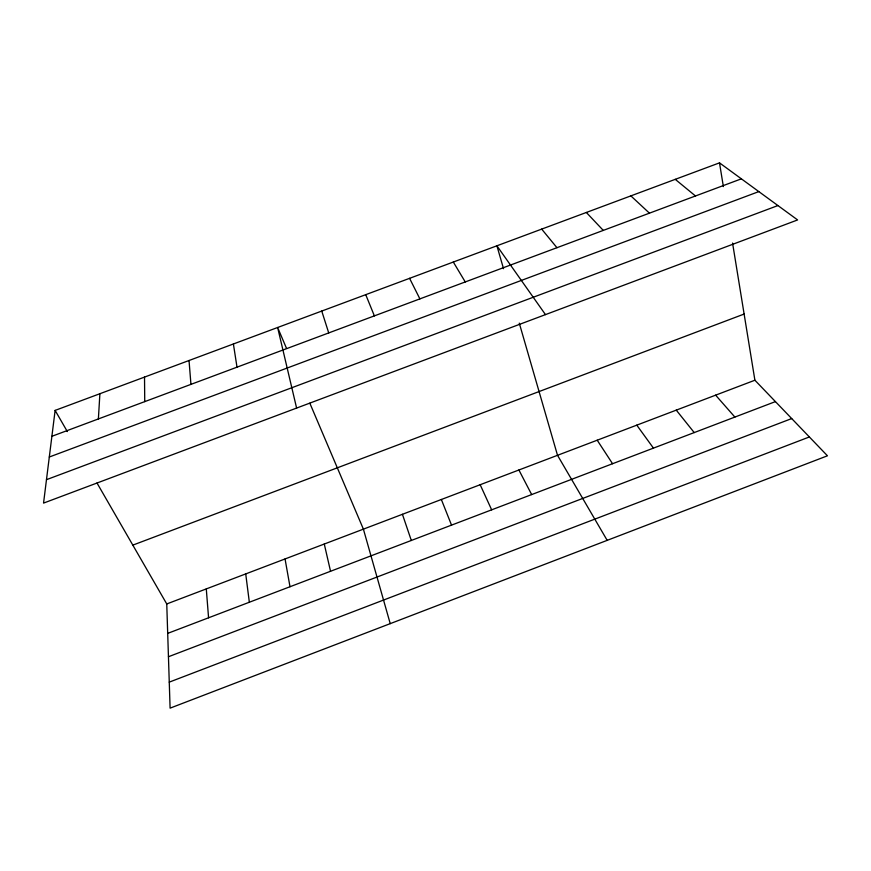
<?xml version="1.0" encoding="UTF-8"?>
<svg xmlns="http://www.w3.org/2000/svg" width="871" height="871" viewBox="0 0 871 871"><rect width="100%" height="100%" fill="white"/><g stroke="black" fill="none" stroke-linecap="round" stroke-linejoin="round"><path stroke-width="1.31" d="M98.379 418.94L99.893 393.725M55.123 410.404L43.55 503.1L797.607 219.938L719.5 162.855L55.123 410.404L67.328 431.57M168.441 656.745L791.706 418.57M169.257 682.135L809.366 436.959M166.753 603.951L754.896 380.224L827.45 455.794L170.095 708.145L166.753 603.951L96.997 483.002M167.689 633.38L775.43 401.607M132.828 545.126L744.128 314.05M49.299 457.014L758.837 191.598M46.468 479.681L777.923 205.556M51.89 436.295L741.373 178.838M675.243 179.339L695.483 195.975M630.865 195.877L649.45 213.166M586.346 212.47L603.276 230.401M715.635 395.162L734.884 417.078M541.686 229.106L556.961 247.702M676.255 410.132L694.22 432.582M636.788 425.157L653.446 448.13M545.475 314.616L496.906 245.796L503.525 268.682M597.201 440.203L612.563 463.72M453.312 262.04L465.256 281.943M607.185 540.358L557.516 455.304L519.279 323.141M518.898 469.992L531.669 494.576M409.577 278.328L419.887 298.884M480.171 484.722L491.658 509.84M286.494 348.313L277.631 327.496L296.608 408.074M309.847 403.219L363.403 529.143L390.23 623.636M365.733 294.67L374.378 315.879M441.347 499.486L451.537 525.137M402.424 514.293L411.319 540.477M321.747 311.056L328.726 332.929M324.273 544.027L330.545 571.278M285.046 558.942L289.999 586.738M719.5 162.855L723.365 186.579M732.565 243.063L754.896 380.224M233.395 343.98L237.01 367.17M245.72 573.902L249.346 602.242M189.029 360.507L190.945 384.372M206.285 588.905L208.572 617.8M144.521 377.089L144.738 401.629"/></g></svg>
